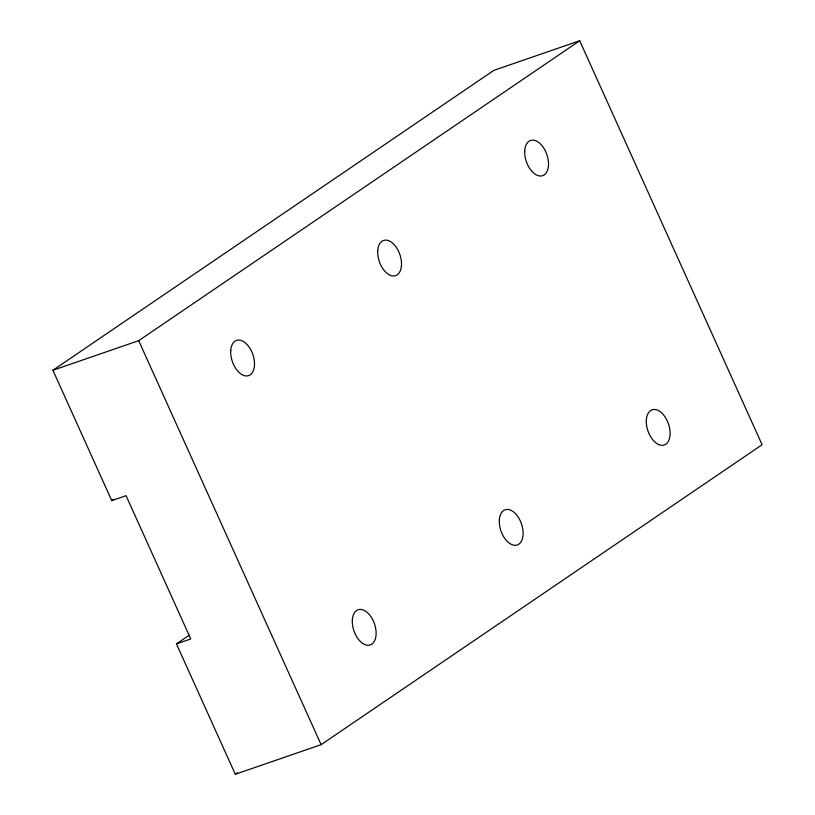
<?xml version="1.0" encoding="UTF-8"?>
<svg xmlns="http://www.w3.org/2000/svg" width="815" height="815" viewBox="0 0 815 815"><rect width="100%" height="100%" fill="white"/><g stroke="black" fill="none" stroke-linecap="round" stroke-linejoin="round"><path stroke-width="1.22" d="M176.447 643.901L190.751 638.96L126.06 495.683L111.757 500.614L52.894 370.265L493.89 70.335L579.699 40.75L762.107 444.735L321.11 744.666L235.301 774.25L176.447 643.901L189.08 635.303M52.894 370.265L138.703 340.67L579.699 40.75M111.757 500.614L113.856 499.188M235.301 774.25L237.41 772.814M138.703 340.67L321.11 744.666M230.737 350.531A18.623 10.86 71 0 0 247.566 375.888A18.623 10.86 71 0 0 249.512 347.628A18.623 10.86 71 0 0 230.737 350.531M377.732 250.562A18.623 10.86 71 0 0 394.562 275.918A18.623 10.86 71 0 0 396.508 247.648A18.623 10.86 71 0 0 377.732 250.562M524.728 150.581A18.623 10.86 71 0 0 541.557 175.948A18.623 10.86 71 0 0 543.503 147.678A18.623 10.86 71 0 0 524.728 150.581M352.345 619.858A18.623 10.86 71 0 0 369.175 645.215A18.623 10.86 71 0 0 371.12 616.955A18.623 10.86 71 0 0 352.345 619.858M499.34 519.889A18.623 10.86 71 0 0 516.17 545.245A18.623 10.86 71 0 0 518.116 516.975A18.623 10.86 71 0 0 499.34 519.889M646.336 419.908A18.623 10.86 71 0 0 663.166 445.275A18.623 10.86 71 0 0 665.111 417.005A18.623 10.86 71 0 0 646.336 419.908"/></g></svg>
